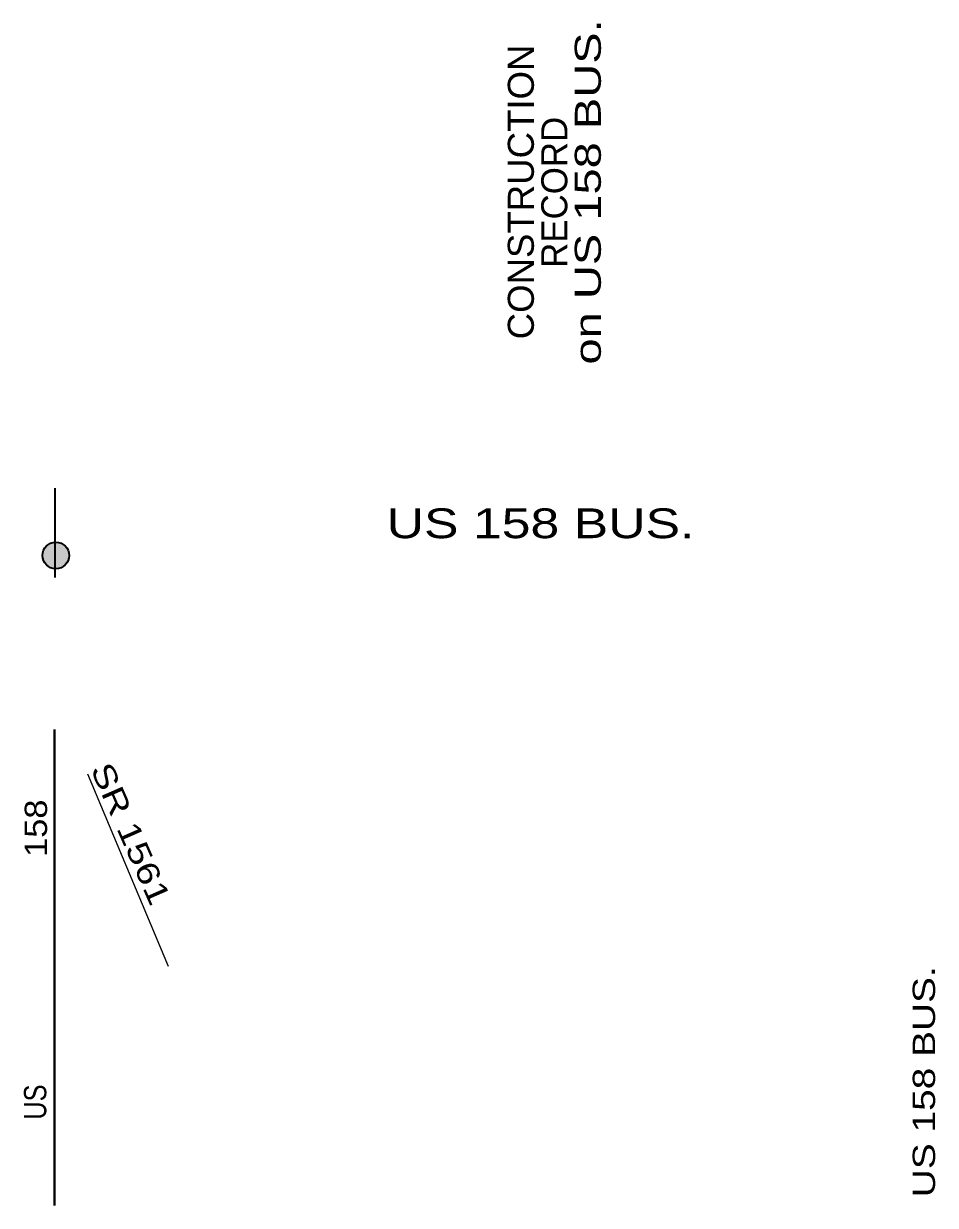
# Model space of a CAD drawing. Extents: x 0.94 to 5.48, y -6.48 to -1.28.
import ezdxf
from ezdxf.enums import TextEntityAlignment as Align

# ---------------------------------------------------------------- set-up
doc = ezdxf.new("R2010")
doc.units = 0
doc.header["$LTSCALE"] = 0.012
doc.layers.add('1', color=7, linetype='Continuous', lineweight=35)

msp = doc.modelspace()

# ---------------------------------------------------------------- hatches: boundary and pattern name
at = {"layer": '1'}
msp.add_hatch(color=256, dxfattribs=at).paths.add_polyline_path([(4.31771, -1.99913, 1), (4.28188, -1.99913, 1)])

# ---------------------------------------------------------------- linework, layer by layer
msp.add_line((4.299, -2.029), (4.299, -1.909), dxfattribs=at)
at = {"layer": '1', "lineweight": 40}
msp.add_line((4.298, -2.872), (4.298, -2.233), dxfattribs=at)
at = {"layer": '1', "lineweight": 25}
msp.add_line((4.451, -2.551), (4.343, -2.293), dxfattribs=at)
at = {"layer": '1'}
msp.add_circle((4.2998, -1.99913), 0.01792, dxfattribs=at)

# ---------------------------------------------------------------- texts
for s, height, width, p in [('on US 158 BUS.', 0.035, 1.35, (5.032, -1.511)), ('CONSTRUCTION', 0.035, 1.05, (4.942, -1.511)), ('US 158 BUS.', 0.03, 1.3, (5.481, -2.706))]:
    msp.add_text(s, height=height, rotation=90, dxfattribs=dict(at, width=width)).set_placement(p, align=Align.CENTER)
msp.add_text('RECORD', height=0.035, rotation=90, dxfattribs=at).set_placement((4.987, -1.5115), align=Align.CENTER)
at = {"layer": '1', "width": 1.3}
msp.add_text('US 158 BUS.', height=0.04, dxfattribs=at).set_placement((4.951, -1.976), align=Align.CENTER)
at = {"layer": '1'}
for s, height, rotation, width, p in [('SR 1561', 0.02999, 293.71, 1.3, (4.346, -2.286)), ('158', 0.03, 90, 1.15, (4.288, -2.404)), ('US', 0.03, 90, 0.85, (4.287, -2.757))]:
    msp.add_text(s, height=height, rotation=rotation, dxfattribs=dict(at, width=width)).set_placement(p)

doc.saveas('drawing.dxf')
